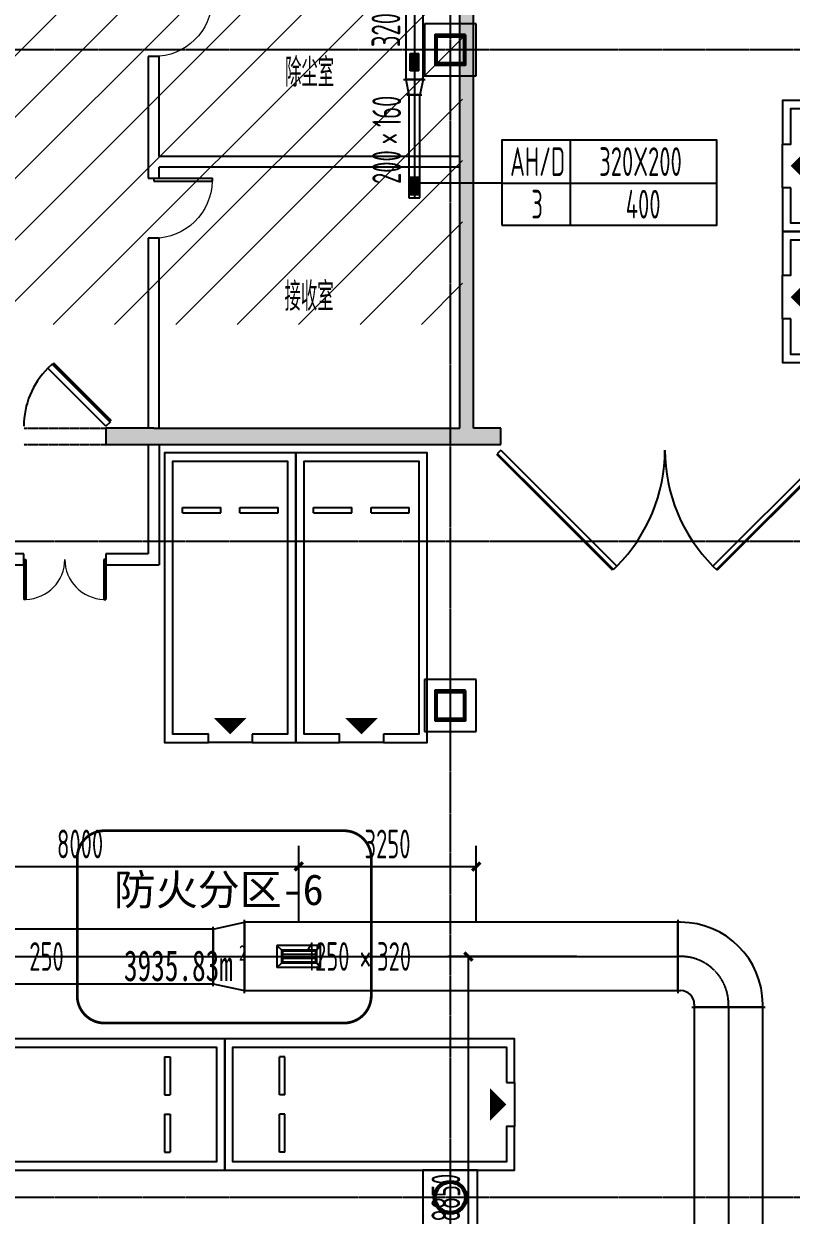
# Model space of a CAD drawing. Extents: x -20827274 to 1300756471, y -549375 to 3431892.
# Drawn here: x 36441 to 50475, y -246835 to -225035 of the extents above; entities that cross this region are included whole.
import ezdxf

# ---------------------------------------------------------------- set-up
doc = ezdxf.new("R2010")
doc.units = 0
doc.header["$LTSCALE"] = 10
for name, pattern in [('CENTER2', [1.125, 0.75, -0.125, 0.125, -0.125]), ('暖附图底图$0$__DASH', [0.35, 0.25, -0.1]), ('暖附图底图$0$DASH', [0.35, 0.25, -0.1]), ('暖附图底图$0$DOTE', [2.42, 2, -0.2, 0.02, -0.2])]:
    doc.linetypes.add(name, pattern=pattern)
for name, color, linetype in [('1-zs', 3, 'Continuous'), ('1-标注暖通', 4, 'Continuous'), ('DUCT-排烟中心线', 5, 'CENTER2'), ('DUCT-排烟标注', 3, 'Continuous'), ('DUCT-排烟法兰', 4, 'Continuous'), ('DUCT-排烟管', 2, 'Continuous'), ('DUCT-排烟管端线', 4, 'Continuous'), ('DUCT-排风中心线', 5, 'CENTER2'), ('DUCT-排风标注', 3, 'Continuous'), ('DUCT-排风法兰', 2, 'Continuous'), ('DUCT-排风管', 31, 'Continuous'), ('DUCT-排风管端线', 2, 'Continuous'), ('DUCT-排风风口', 7, 'Continuous'), ('H-TH_DIM', 3, 'Continuous'), ('暖附图底图$0$0-绿', 8, 'Continuous'), ('暖附图底图$0$0-蓝', 8, 'Continuous'), ('暖附图底图$0$00-停车位', 8, 'Continuous'), ('暖附图底图$0$1-标注暖通', 8, 'Continuous'), ('暖附图底图$0$A-COLUMN', 8, 'Continuous'), ('暖附图底图$0$A-PUB_HATCH', 8, 'Continuous'), ('暖附图底图$0$A-ROOM_NAME', 8, 'Continuous'), ('暖附图底图$0$A-WALL', 8, 'Continuous'), ('暖附图底图$0$DOOR_FIRE', 8, 'Continuous'), ('暖附图底图$0$DOTE', 8, 'Continuous'), ('暖附图底图$0$S-柱', 8, 'Continuous'), ('暖附图底图$0$S-柱-填充', 8, 'Continuous'), ('暖附图底图$0$WINDOW_RF', 8, 'Continuous')]:
    doc.layers.add(name, color=color, linetype=linetype)
doc.layers.add('F-非人防区', color=105, linetype='Continuous', lineweight=15)
doc.styles.add('8B2_02', font='tssdeng.shx', dxfattribs={"width": 0.6, "bigfont": 'TSSDCHN.shx'})
doc.styles.add('8B2_02_T3', font='tssdeng.shx', dxfattribs={"width": 0.6, "bigfont": 'TSSDCHN.shx'})
doc.styles.add('暖附图底图$0$8B2_02', font='tssdeng.shx', dxfattribs={"width": 0.6, "bigfont": 'TSSDCHN.shx'})
doc.styles.add('暖附图底图$0$黑体', font='simhei.ttf', dxfattribs={"width": 0.65})
doc.dimstyles.new('_TCH_ARCH&&150', dxfattribs={"dimtxt": 525, "dimasz": 150, "dimexe": 375, "dimexo": 450, "dimgap": 150, "dimtad": 1, "dimdec": 0, "dimrnd": 50, "dimzin": 0, "dimdsep": 46, "dimtxsty": '8B2_02_T3', "dimblk": 'ARCHTICK', "dimcen": 0.09, "dimclrt": 7, "dimazin": 2, "dimtfac": 1, "dimtdec": 0, "dimtix": 1, "dimtmove": 2, "dimatfit": 3, "dimfxl": 0, "dimtolj": 1, "dimtzin": 0, "dimarcsym": 0})

# ---------------------------------------------------------------- blocks, each defined once
blk = doc.blocks.new('$风口$00000108')
for p, q in [((-250, 135), (-190, 75)), ((-250, -135), (-250, 135)), ((200, 25), (-190, 25)), ((250, 135), (200, 75)), ((250, 135), (250, -135)), ((-250, -135), (-190, -75)), ((250, -135), (-250, -135)), ((200, -25), (-190, -25)), ((200, -75), (250, -135))]:
    blk.add_line(p, q)
at = {"linetype": 'Continuous'}
blk.add_line((250, 135), (-250, 135), dxfattribs=at)
at = {"lineweight": 40}
for p, q in [((-190, 75), (200, 75)), ((-190, -75), (-190, 75)), ((200, 75), (200, -75)), ((-190, -75), (200, -75))]:
    blk.add_line(p, q, dxfattribs=at)
blk = doc.blocks.new('暖附图底图$0$车位2400x5300')
at = {"layer": '暖附图底图$0$00-停车位', "color": 251}
for p, q in [((-875, -1000), (-175, -1000)), ((-875, -1100), (-875, -1000)), ((-175, -1100), (-175, -1000)), ((175, -1000), (875, -1000)), ((175, -1100), (175, -1000)), ((875, -1100), (875, -1000)), ((-875, -1100), (-175, -1100)), ((175, -1100), (875, -1100)), ((400, -5300), (-400, -5300))]:
    blk.add_line(p, q, dxfattribs=at)
blk.add_lwpolyline([(400, -5150), (400, -5300), (1200, -5300), (1200, 0), (-1200, 0), (-1200, -5300), (-400, -5300), (-400, -5150), (-1050, -5150), (-1050, -150), (1050, -150), (1050, -5150), (400, -5150)], dxfattribs=at)
blk.add_lwpolyline([(0, -5150, 0, 600, 0), (0, -4850, 600, 600, 0)], format="xyseb", dxfattribs=at)
blk = doc.blocks.new('暖附图底图$0$A$C10817FE3')
at = {"layer": '暖附图底图$0$0-蓝', "color": 9, "linetype": '暖附图底图$0$DASH', "ltscale": 3, "const_width": 50}
blk.add_lwpolyline([(-69924, -80810), (-65546, -80810, 0.414214), (-65046, -80310), (-65046, -77790, 0.414214), (-65546, -77290), (-69924, -77290, 0.414214), (-70424, -77790), (-70424, -80310, 0.414214)], format="xyb", close=True, dxfattribs=at)
at = {"layer": '暖附图底图$0$0-绿', "color": 0, "linetype": '暖附图底图$0$DASH', "style": '暖附图底图$0$黑体'}
blk.add_text('防火分区-6', height=563.3, dxfattribs=at).set_placement((-69756, -78650))
at = {"layer": '暖附图底图$0$0-绿', "color": 0, "linetype": '暖附图底图$0$DASH', "style": '暖附图底图$0$黑体', "width": 0.65}
for s, height, p in [('3935.83m', 563.3, (-69569, -80041)), ('2', 282, (-67462, -79666))]:
    blk.add_text(s, height=height, dxfattribs=at).set_placement(p)
blk = doc.blocks.new('暖附图底图$0$A$C7EFF042E')
at = {"layer": '暖附图底图$0$A-COLUMN', "color": 6}
for p, q in [((27725, -44775), (26775, -44775)), ((26775, -44775), (26775, -45725)), ((27725, -45725), (27725, -44775)), ((26775, -45725), (27725, -45725)), ((27725, -56775), (26775, -56775)), ((26775, -56775), (26775, -57725)), ((27725, -57725), (27725, -56775)), ((26775, -57725), (27725, -57725)), ((27750, -65750), (26750, -65750)), ((26750, -65750), (26750, -66750)), ((27750, -66750), (27750, -65750))]:
    blk.add_line(p, q, dxfattribs=at)
at = {"layer": '暖附图底图$0$S-柱', "color": 6, "lineweight": 35}
for points in [[(27525, -44975), (26975, -44975), (26975, -45525), (27525, -45525)], [(27525, -44975), (26975, -44975), (26975, -45525), (27525, -45525)], [(27525, -56975), (26975, -56975), (26975, -57525), (27525, -57525)], [(27525, -56975), (26975, -56975), (26975, -57525), (27525, -57525)]]:
    blk.add_lwpolyline(points, close=True, dxfattribs=at)
blk.add_circle((27250, -66250), 300, dxfattribs=at)
blk.add_circle((27250, -66250), 300, dxfattribs=at)
at = {"layer": '暖附图底图$0$S-柱-填充', "color": 6, "lineweight": 35}
for points in [[(27495, -45495), (27005, -45495), (27005, -45005), (27495, -45005)], [(27495, -57495), (27005, -57495), (27005, -57005), (27495, -57005)]]:
    blk.add_lwpolyline(points, close=True, dxfattribs=at)
blk.add_lwpolyline([(26980, -66250, -1), (27520, -66250, -1)], format="xyb", close=True, dxfattribs=at)
blk = doc.blocks.new('暖附图底图$0$$DorLib2D$00000091')
for p, q in [((-0.1464, 0.3952), (-0.1582, 0.407)), ((0.1464, 0.3952), (0.1582, 0.407)), ((-0.5, 0.0417), (-0.1464, 0.3952)), ((0.5, 0.0417), (0.1464, 0.3952)), ((-0.5, 0.0417), (-0.5118, 0.0535)), ((0.5, 0.0417), (0.5118, 0.0535))]:
    blk.add_line(p, q)
at = {"const_width": 0.00833}
for points in [[(-0.5118, 0.0535), (-0.1582, 0.407)], [(0.5118, 0.0535), (0.1582, 0.407)]]:
    blk.add_lwpolyline(points, dxfattribs=at)
for centre, start, end in [((-0.5, 0.0417), 0, 45), ((0.5, 0.0417), 135, 180)]:
    blk.add_arc(centre, 0.5, start, end)
blk = doc.blocks.new('暖附图底图$0$$DorLib2D$00000085')
for p, q in [((-0.207, 0.832), (-0.148, 0.891)), ((0.5, 0.125), (-0.207, 0.832)), ((0.5, 0.125), (0.559, 0.184))]:
    blk.add_line(p, q)
at = {"const_width": 0.0417}
blk.add_lwpolyline([(0.559, 0.184), (-0.148, 0.891)], dxfattribs=at)
blk.add_arc((0.5, 0.125), 1, 135, 180)
blk = doc.blocks.new('暖附图底图$0$$DorLib2D$00000001')
for p, q in [((0.45, 0.975), (0.5, 0.975)), ((0.45, 0), (0.45, 0.975)), ((0.5, 0), (0.5, 0.975)), ((0.5, 0), (0.45, 0))]:
    blk.add_line(p, q)
at = {"lineweight": 13}
blk.add_arc((0.475, 0), 0.975, 91.4693, 180, dxfattribs=at)
blk = doc.blocks.new('暖附图底图$0$$DorLib2D$00000002')
for p, q in [((-0.5, 0), (-0.5, 0.4875)), ((-0.475, 0.4875), (-0.5, 0.4875)), ((-0.475, 0), (-0.475, 0.4875)), ((0.475, 0), (0.475, 0.4875)), ((0.475, 0.4875), (0.5, 0.4875)), ((0.5, 0), (0.5, 0.4875)), ((-0.5, 0), (-0.475, 0)), ((0.5, 0), (0.475, 0))]:
    blk.add_line(p, q)
at = {"lineweight": 13}
for centre, start, end in [((-0.4875, 0), 0, 88.53072), ((0.4875, 0), 91.46928, 180)]:
    blk.add_arc(centre, 0.4875, start, end, dxfattribs=at)
blk = doc.blocks.new('暖附图底图$0$AFSFCS')
at = {"layer": '暖附图底图$0$A-PUB_HATCH'}
for points in [[(44416.4, -227560.4), (44666.4, -227560.4), (44666.4, -224235.4), (44416.4, -224235.4)], [(44441.4, -232535.4), (44666.4, -232435.4), (44666.4, -227560.4), (44416.4, -227560.4), (44416.4, -232435.4)], [(38816.4, -232435.4), (37941.4, -232435.4), (37941.4, -232735.4), (38816.4, -232735.4)], [(38816.4, -232435.4), (38816.4, -232735.4), (44241.4, -232735.4), (44441.4, -232535.4), (44416.4, -232435.4)], [(44241.4, -232735.4), (45166.4, -232735.4), (45166.4, -232435.4), (44666.4, -232435.4), (44441.4, -232535.4)]]:
    blk.add_hatch(color=256, dxfattribs=at).paths.add_polyline_path(points)
at = {"layer": '暖附图底图$0$A-WALL'}
for p, q in [((44416.4, -227560.4), (44416.4, -224235.4)), ((44666.4, -227560.4), (44666.4, -224235.4)), ((38916.4, -225635.4), (38716.4, -225635.4)), ((38716.4, -225635.4), (38716.4, -227560.4)), ((38916.4, -227460.4), (38916.4, -225635.4)), ((38716.4, -227560.4), (38716.4, -227860.4)), ((44416.4, -227460.4), (38916.4, -227460.4)), ((44416.4, -232435.4), (44416.4, -227560.4)), ((44666.4, -232435.4), (44666.4, -227560.4)), ((38916.4, -227860.4), (38916.4, -227660.4)), ((44416.4, -227660.4), (38916.4, -227660.4)), ((38716.4, -227860.4), (38916.4, -227860.4)), ((38916.4, -228960.4), (38716.4, -228960.4)), ((38716.4, -228960.4), (38716.4, -232435.4)), ((38916.4, -232435.4), (38916.4, -228960.4)), ((38816.4, -232435.4), (37941.4, -232435.4)), ((37941.4, -232435.4), (37941.4, -232735.4)), ((38816.4, -232435.4), (44416.4, -232435.4)), ((45166.4, -232435.4), (44666.4, -232435.4)), ((45166.4, -232735.4), (45166.4, -232435.4)), ((37941.4, -232735.4), (38816.4, -232735.4)), ((38716.4, -232735.4), (38716.4, -234735.4)), ((38816.4, -232735.4), (44241.4, -232735.4)), ((38916.4, -232735.4), (38916.4, -234935.4)), ((44241.4, -232735.4), (45166.4, -232735.4)), ((36441.4, -234735.4), (35566.4, -234735.4)), ((36441.4, -234935.4), (36441.4, -234735.4)), ((38716.4, -234735.4), (37941.4, -234735.4)), ((37941.4, -234735.4), (37941.4, -234935.4)), ((35566.4, -234935.4), (36441.4, -234935.4)), ((37941.4, -234935.4), (38916.4, -234935.4))]:
    blk.add_line(p, q, dxfattribs=at)
at = {"layer": '暖附图底图$0$DOTE', "color": 16, "linetype": '暖附图底图$0$DOTE', "ltscale": 1.5}
for p, q in [((44241.4, -155629.3), (44241.4, -385768.2)), ((145070.3, -225510.4), (4332, -225510.4)), ((145070.3, -234510.4), (16241.4, -234510.4)), ((145070.3, -246510.4), (16241.4, -246510.4))]:
    blk.add_line(p, q, dxfattribs=at)
at = {"layer": '暖附图底图$0$WINDOW_RF', "linetype": '暖附图底图$0$__DASH'}
for p, q in [((36441.4, -232435.4), (37941.4, -232435.4)), ((36441.4, -232735.4), (37941.4, -232735.4))]:
    blk.add_line(p, q, dxfattribs=at)
for name, p in [('暖附图底图$0$A$C10817FE3', (107841.4, -162510.4)), ('暖附图底图$0$A$C7EFF042E', (16991.4, -180260.4))]:
    blk.add_blockref(name, p)
at = {"layer": '暖附图底图$0$00-停车位'}
for p, rotation in [((55616.4, -227635.4), 270), ((55616.4, -230035.4), 270), ((40116.4, -244810.4), 270), ((40116.4, -244810.4), 90)]:
    blk.add_blockref('暖附图底图$0$车位2400x5300', p, dxfattribs=dict(at, rotation=rotation))
for p in [(40216.4, -232885.4), (42616.4, -232885.4)]:
    blk.add_blockref('暖附图底图$0$车位2400x5300', p, dxfattribs=at)
at = {"layer": '暖附图底图$0$DOOR_FIRE', "xscale": -1100, "yscale": 1100, "zscale": 200}
for p, rotation in [((38816.4, -225085.4), 270), ((38816.4, -228410.4), 270.0000000000007)]:
    blk.add_blockref('暖附图底图$0$$DorLib2D$00000001', p, dxfattribs=dict(at, rotation=rotation))
at = {"layer": '暖附图底图$0$DOOR_FIRE', "xscale": -1500, "yscale": -1500, "zscale": 200}
blk.add_blockref('暖附图底图$0$$DorLib2D$00000002', (37191.4, -234835.4), dxfattribs=at)
at = {"layer": '暖附图底图$0$WINDOW_RF', "linetype": '暖附图底图$0$__DASH', "xscale": 1500, "yscale": 1500, "zscale": 300}
blk.add_blockref('暖附图底图$0$$DorLib2D$00000085', (37191.4, -232585.4), dxfattribs=at)
at = {"layer": '暖附图底图$0$WINDOW_RF', "xscale": -6000, "yscale": -6000, "zscale": 300}
blk.add_blockref('暖附图底图$0$$DorLib2D$00000091', (48166.4, -232585.4), dxfattribs=at)
at = {"layer": '暖附图底图$0$A-ROOM_NAME', "style": '暖附图底图$0$8B2_02', "width": 0.6}
for s, p in [('除尘室', (41219.6, -226188.2)), ('接收室', (41209.7, -230287.4))]:
    blk.add_text(s, height=525, dxfattribs=at).set_placement(p)
blk = doc.blocks.new('暖附图底图')
at = {"layer": '暖附图底图$0$1-标注暖通', "linetype": '暖附图底图$0$DASH'}
blk.add_blockref('暖附图底图$0$AFSFCS', (500000, 0), dxfattribs=at)
blk = doc.blocks.new('_ArchTick')
at = {"color": 0, "linetype": 'ByBlock', "const_width": 0.4}
blk.add_lwpolyline([(-0.5, -0.5), (0.5, 0.5)], dxfattribs=at)
blk = doc.blocks.new('*D1201')
at = {"layer": 'Defpoints', "color": 0, "transparency": 16777216}
for p in [(44573, -242102), (47007, -242102), (47007, -250931)]:
    blk.add_point(p, dxfattribs=at)
at = {"layer": 'H-TH_DIM', "color": 0, "lineweight": -2, "transparency": 16777216}
for p, q in [((46557, -242102), (44198, -242102)), ((44573, -250931), (44573, -242102)), ((46557, -250931), (44198, -250931))]:
    blk.add_line(p, q, dxfattribs=at)
at = {"layer": 'H-TH_DIM', "color": 0, "lineweight": -2, "transparency": 16777216, "xscale": 150, "yscale": 150, "zscale": 150}
for p, rotation in [((44573, -242102), 90), ((44573, -250931), 270)]:
    blk.add_blockref('_ArchTick', p, dxfattribs=dict(at, rotation=rotation))
at = {"layer": 'H-TH_DIM', "color": 7, "transparency": 16777216, "insert": (44160, -246516), "char_height": 525, "attachment_point": 5, "rotation": 90, "style": '8B2_02_T3'}
blk.add_mtext('\\A1;8850', dxfattribs=at)
blk = doc.blocks.new('*D1205')
at = {"layer": 'Defpoints', "color": 0, "transparency": 16777216}
for p in [(41470, -240455), (33470, -241902), (41470, -241902)]:
    blk.add_point(p, dxfattribs=at)
at = {"layer": 'H-TH_DIM', "color": 0, "lineweight": -2, "transparency": 16777216}
for p, q in [((33470, -241452), (33470, -240080)), ((41470, -241452), (41470, -240080)), ((33470, -240455), (41470, -240455))]:
    blk.add_line(p, q, dxfattribs=at)
at = {"layer": 'H-TH_DIM', "color": 0, "lineweight": -2, "transparency": 16777216, "xscale": 150, "yscale": 150, "zscale": 150, "rotation": 180}
blk.add_blockref('_ArchTick', (33470, -240455), dxfattribs=at)
at = {"layer": 'H-TH_DIM', "color": 0, "lineweight": -2, "transparency": 16777216, "xscale": 150, "yscale": 150, "zscale": 150}
blk.add_blockref('_ArchTick', (41470, -240455), dxfattribs=at)
at = {"layer": 'H-TH_DIM', "color": 7, "transparency": 16777216, "insert": (37470, -240043), "char_height": 525, "attachment_point": 5, "style": '8B2_02_T3'}
blk.add_mtext('\\A1;8000', dxfattribs=at)
blk = doc.blocks.new('*D1206')
at = {"layer": 'Defpoints', "color": 0, "transparency": 16777216}
for p in [(44716, -240455), (41470, -241902), (44716, -241902)]:
    blk.add_point(p, dxfattribs=at)
at = {"layer": 'H-TH_DIM', "color": 0, "lineweight": -2, "transparency": 16777216}
for p, q in [((41470, -241452), (41470, -240080)), ((44716, -241452), (44716, -240080)), ((41470, -240455), (44716, -240455))]:
    blk.add_line(p, q, dxfattribs=at)
at = {"layer": 'H-TH_DIM', "color": 0, "lineweight": -2, "transparency": 16777216, "xscale": 150, "yscale": 150, "zscale": 150, "rotation": 180}
blk.add_blockref('_ArchTick', (41470, -240455), dxfattribs=at)
at = {"layer": 'H-TH_DIM', "color": 0, "lineweight": -2, "transparency": 16777216, "xscale": 150, "yscale": 150, "zscale": 150}
blk.add_blockref('_ArchTick', (44716, -240455), dxfattribs=at)
at = {"layer": 'H-TH_DIM', "color": 7, "transparency": 16777216, "insert": (43093, -240043), "char_height": 525, "attachment_point": 5, "style": '8B2_02_T3'}
blk.add_mtext('\\A1;3250', dxfattribs=at)

msp = doc.modelspace()

# ---------------------------------------------------------------- hatches: boundary and pattern name
at = {"layer": 'F-非人防区'}
h = msp.add_hatch(dxfattribs=at)
h.set_pattern_fill('ANSI31', color=8, scale=500)
h.set_pattern_definition([(45, (-67108.6, 126739.6), (-561.266, 561.266), [])])
edge = h.paths.add_edge_path()
edge.add_line((26041.4, -160910.4), (26041.4, -174910.4))
edge.add_line((26041.4, -174910.4), (44466.4, -174910.4))
edge.add_line((44466.4, -174910.4), (44466.4, -230535.4))
edge.add_line((44466.4, -230535.4), (29591.4, -230535.4))
edge.add_line((29591.4, -230535.4), (29591.4, -228585.4))
edge.add_line((29591.4, -228585.4), (32466.4, -228585.4))
edge.add_line((32466.4, -228585.4), (32466.4, -223185.4))
edge.add_line((32466.4, -223185.4), (6116.4, -223185.4))
edge.add_line((6116.4, -223185.4), (6116.4, -236210.4))
edge.add_line((6116.4, -236210.4), (5916.4, -236210.4))
edge.add_line((5916.4, -236210.4), (5921.1, -289912.2))
edge.add_line((5921.1, -289912.2), (35191.4, -289912.2))
edge.add_line((35191.4, -289912.2), (35191.4, -296310.4))
edge.add_line((35191.4, -296310.4), (35041.4, -296310.4))
edge.add_line((35041.4, -296310.4), (35041.4, -296910.4))
edge.add_line((35041.4, -296910.4), (35641.4, -296910.4))
edge.add_line((35641.4, -296910.4), (44736.4, -305099.6))
edge.add_line((44736.4, -305099.6), (22456.5, -329844))
edge.add_line((22456.5, -329844), (22456.5, -340006.4))
edge.add_line((22456.5, -340006.4), (-13248.1, -379660.4))
edge.add_line((-13248.1, -379660.4), (-90108.6, -379660.4))
edge.add_line((-90108.6, -379660.4), (-90108.6, -373660.4))
edge.add_line((-90108.6, -373660.4), (-91358.6, -373660.4))
edge.add_arc((-91358.6, -361660.4), 12000, 180, 270, ccw=False)
edge.add_line((-103358.6, -361660.4), (-103358.6, -333450.4))
edge.add_line((-103358.6, -333450.4), (-95358.6, -333436.6))
edge.add_line((-95358.6, -333436.6), (-95358.6, -160610.4))
edge.add_line((-95358.6, -160610.4), (-86333.4, -160610.4))
edge.add_line((-86333.4, -160610.4), (-86333.6, -149790))
edge.add_line((-86333.6, -149790), (-73433.4, -149790))
edge.add_line((-73433.4, -149790), (-73433.4, -160610.4))
edge.add_line((-73433.4, -160610.4), (26041.4, -160910.4))

# ---------------------------------------------------------------- linework, layer by layer
at = {"layer": '1-标注暖通'}
msp.add_line((45182.2, -227951.7), (43599.9, -227951.7, 2600), dxfattribs=at)
msp.add_lwpolyline([(45182.2, -228720.1), (49118.2, -228720.1), (49118.2, -227161.3), (45182.2, -227161.3)], close=True, dxfattribs=at)
for points in [[(46434.7, -227161.3), (46434.7, -228720.1)], [(45182.2, -227951.7), (49118.2, -227951.7)]]:
    msp.add_lwpolyline(points, dxfattribs=at)
at = {"layer": 'DUCT-排烟中心线'}
for p, q in [((33470.3, -242101.8), (39903.8, -242101.8)), ((39904, -242101.8), (40479, -242101.8)), ((40479.2, -242101.8), (48404.2, -242101.8)), ((48454.4, -242101.8), (48404.4, -242101.8)), ((49329.4, -243026.8), (49329.4, -242976.8)), ((49329.4, -243027), (49329.4, -257827.9))]:
    msp.add_line(p, q, dxfattribs=at)
msp.add_arc((48454.4, -242976.8), 875, 0, 90, dxfattribs=at)
at = {"layer": 'DUCT-排烟法兰'}
for p, q in [((40479.1, -242771.8), (40479.1, -241431.8)), ((48404.3, -241431.8), (48404.3, -242771.8)), ((39903.9, -242646.8), (39903.9, -241556.8)), ((48659.4, -243026.9), (49999.4, -243026.9))]:
    msp.add_line(p, q, dxfattribs=at)
at = {"layer": 'DUCT-排烟法兰', "color": 18, "true_color": 0x000000}
for p in [(39903.8, -242101.8, 500), (39904, -242101.8, 500), (40479, -242101.8, 500), (40479.2, -242101.8, 500), (48404.2, -242101.8, 500), (48404.4, -242101.8, 500), (49329.4, -243026.8, 500), (49329.4, -243027, 500)]:
    msp.add_point(p, dxfattribs=at)
at = {"layer": 'DUCT-排烟管'}
for p, q in [((39904, -241601.8), (40479, -241476.8)), ((48404.2, -241476.8), (40479.2, -241476.8)), ((40479.2, -241476.8), (40479.2, -242726.8)), ((48404.2, -242726.8), (48404.2, -241476.8)), ((48454.4, -241476.8), (48404.4, -241476.8)), ((39903.8, -241601.8), (33470.3, -241601.8)), ((39903.8, -242601.8), (39903.8, -241601.8)), ((33470.3, -242601.8), (39903.8, -242601.8)), ((39904, -242601.8), (40479, -242726.8)), ((40479.2, -242726.8), (48404.2, -242726.8)), ((48404.4, -242726.8), (48454.4, -242726.8)), ((48704.4, -242976.8), (48704.4, -243026.8)), ((48704.4, -243027), (48704.4, -257827.9)), ((49954.4, -243027), (48704.4, -243027)), ((49954.4, -243026.8), (49954.4, -242976.8)), ((49954.4, -257827.9), (49954.4, -243027))]:
    msp.add_line(p, q, dxfattribs=at)
for radius in [1500, 250]:
    msp.add_arc((48454.4, -242976.8), radius, 0, 90, dxfattribs=at)
at = {"layer": 'DUCT-排烟管', "color": 18, "true_color": 0x000000}
for p in [(39904, -242101.8, 500), (40479, -242101.8, 500), (48404.4, -242101.8, 500), (49329.4, -243026.8, 500)]:
    msp.add_point(p, dxfattribs=at)
at = {"layer": 'DUCT-排烟管端线'}
for p, q in [((40479, -242726.8), (40479, -241476.8)), ((48404.4, -241476.8), (48404.4, -242726.8)), ((39904, -241601.8), (39904, -242601.8)), ((49954.4, -243026.8), (48704.4, -243026.8))]:
    msp.add_line(p, q, dxfattribs=at)
at = {"layer": 'DUCT-排风中心线'}
for p, q in [((43585.1, -223498), (43585.1, -226055.6)), ((43585.1, -226055.8), (43585.1, -226335.8)), ((43585.1, -226336), (43585.1, -228220))]:
    msp.add_line(p, q, dxfattribs=at)
at = {"layer": 'DUCT-排风法兰'}
for p, q in [((43387.6, -226055.7), (43782.6, -226055.7)), ((43447.6, -226335.9), (43722.6, -226335.9))]:
    msp.add_line(p, q, dxfattribs=at)
at = {"layer": 'DUCT-排风法兰', "color": 18, "true_color": 0x000000}
for p in [(43585.1, -226055.6, 1000), (43585.1, -226055.8, 1000), (43585.1, -226335.8, 1000), (43585.1, -226336, 1000)]:
    msp.add_point(p, dxfattribs=at)
at = {"layer": 'DUCT-排风管'}
for p, q in [((43425.1, -223498), (43425.1, -226055.6)), ((43745.1, -226055.6), (43745.1, -223498)), ((43425.1, -226055.6), (43745.1, -226055.6)), ((43425.1, -226055.8), (43485.1, -226335.8)), ((43745.1, -226055.8), (43685.1, -226335.8)), ((43485.1, -226336), (43485.1, -228220)), ((43685.1, -226336), (43485.1, -226336)), ((43685.1, -228220), (43685.1, -226336)), ((43485.1, -228220), (43685.1, -228220))]:
    msp.add_line(p, q, dxfattribs=at)
at = {"layer": 'DUCT-排风管', "color": 18, "true_color": 0x000000}
for p in [(43585.1, -226055.8, 1000), (43585.1, -226335.8, 1000)]:
    msp.add_point(p, dxfattribs=at)
at = {"layer": 'DUCT-排风管端线'}
for p, q in [((43745.1, -226055.8), (43425.1, -226055.8)), ((43485.1, -226335.8), (43685.1, -226335.8))]:
    msp.add_line(p, q, dxfattribs=at)

# ---------------------------------------------------------------- block references
at = {"layer": '1-zs'}
msp.add_blockref('暖附图底图', (-500000, 0), dxfattribs=at)
at = {"layer": 'DUCT-排风风口', "xscale": 0.64, "yscale": 0.5925925925925926, "rotation": 270}
for p in [(43585.1, -225735.9, 2600), (43585.1, -228002.1, 2600)]:
    msp.add_blockref('$风口$00000108', p, dxfattribs=at)
at = {"layer": 'DUCT-排风风口', "xscale": 1.6, "yscale": -1.481481481481482}
msp.add_blockref('$风口$00000108', (41470.2, -242101.8, 2600), dxfattribs=at)

# ---------------------------------------------------------------- texts
at = {"layer": '1-标注暖通', "style": '8B2_02', "width": 0.6}
for s, p in [('AH/D', (45335.9, -227819)), ('320X200', (46964.7, -227819)), ('3', (45723.6, -228598.4)), ('400', (47449.3, -228598.4))]:
    msp.add_text(s, height=525, dxfattribs=at).set_placement(p)
at = {"layer": 'DUCT-排烟标注', "style": '8B2_02', "width": 0.6}
for s, p in [('250', (36541.1, -242364.3, -2600)), ('1250', (41617.3, -242364.3, -2600)), ('320', (42901.5, -242364.3, -2600)), ('×', (42586.5, -242364.3, -2600))]:
    msp.add_text(s, height=525, dxfattribs=at).set_placement(p)
at = {"layer": 'DUCT-排风标注', "style": '8B2_02', "width": 0.6}
for s, p in [('320', (43325.4, -225460.7, 1000)), ('160', (43340.5, -226924, 1000)), ('×', (43340.5, -227239, 1000)), ('200', (43340.5, -227965.9, 1000))]:
    msp.add_text(s, height=525, rotation=90, dxfattribs=at).set_placement(p)

# ---------------------------------------------------------------- dimensions: what is measured, and where the dimension line sits
at = {"layer": 'H-TH_DIM'}
for p1, p2, distance, picture, middle in [((33470.3, -241901.8), (41470.2, -241901.8), 1446.7, '*D1205', (37470.3, -240042.6)), ((41470.2, -241901.8), (44716.4, -241901.8), 1446.7, '*D1206', (43093.3, -240042.6)), ((47007.1, -250931), (47007.1, -242101.8), 2434.5, '*D1201', (44160.1, -246516.4))]:
    dim = msp.add_aligned_dim(p1=p1, p2=p2, distance=distance, dimstyle='_TCH_ARCH&&150', dxfattribs=at)
    dim.commit()
    dim.dimension.update_dxf_attribs({"geometry": picture, "text_midpoint": middle})

doc.saveas('drawing.dxf')
